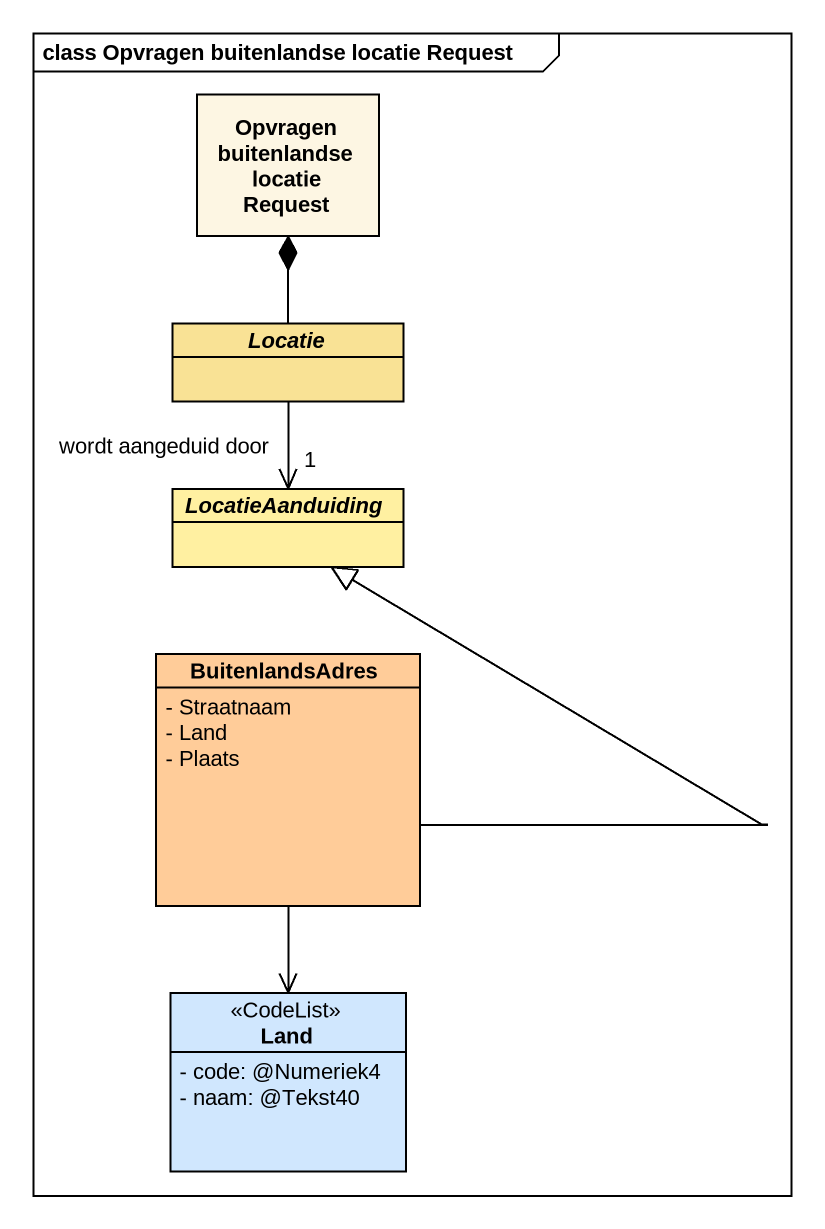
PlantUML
@startuml
mainframe class Opvragen buitenlandse locatie Request
hide circle
hide empty members
skinparam classAttributeIconSize 0
class "Opvragen buitenlandse locatie Request" as Opvragen_buitenlandse
abstract class Locatie #F9E295
abstract class LocatieAanduiding #FFF0A1
class BuitenlandsAdres #FFCC99 {
  - Straatnaam
  - Land
  - Plaats
}
class Land <<CodeList>> #D0E7FE {
  - code: @Numeriek4
  - naam: @Tekst40
}
Locatie -up-* Opvragen_buitenlandse
Locatie --> "1" LocatieAanduiding : wordt aangeduid door
BuitenlandsAdres -up-|> LocatieAanduiding
BuitenlandsAdres --> Land
@enduml
